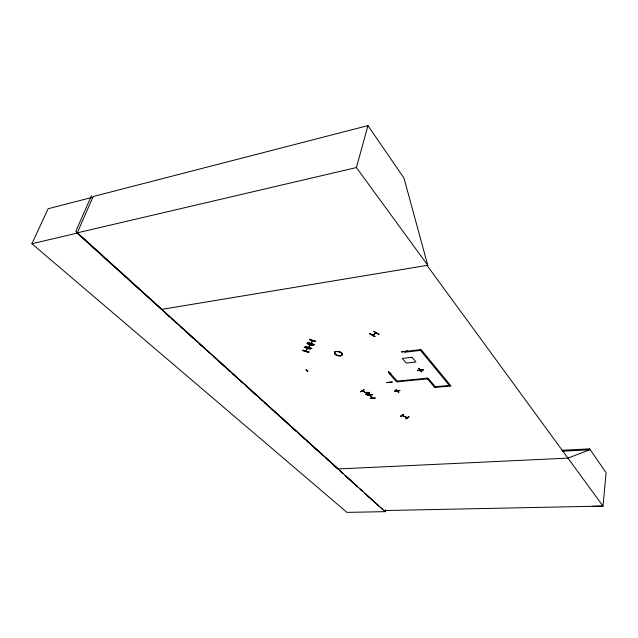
<?xml version="1.0" encoding="UTF-8"?>
<svg xmlns="http://www.w3.org/2000/svg" width="638" height="638" viewBox="0 0 638 638"><rect width="100%" height="100%" fill="white"/><g stroke="black" fill="none" stroke-linecap="round" stroke-linejoin="round"><path stroke-width="0.96" d="M370.271 398.471L375.439 398.032L370.176 398.048M402.163 415.617L407.251 417.675L402.267 415.505M308.513 347.519L310.188 344.735L309.789 344.911M390.089 373.238L390.647 373.15M310.148 344.727L308.808 347.598L308.696 347.216M311.001 343.459L312.349 340.548M311.376 343.316L311.216 343.579M394.499 390.895L399.89 390.4M394.515 391.261L399.898 390.783M567.94 458.124L589.576 449.814L589.671 448.857L561.895 450.284M362.304 390.95L367.313 393.407M417.388 370.128C417.061 371.26 423.696 370.558 423.122 369.554M309.526 339.272L315.643 341.474M408.751 416.486C399.723 423.257 415.258 412.69 406.111 418.767M421.566 371.858L418.823 368.182M92.893 197.19L48.153 208.722L31.9 243.716L346.976 512.386L385.232 511.636L385.639 509.706M313.13 345.565L307.053 343.364M400.52 416.351L403.671 414.293M407.483 351.339L401.501 351.793L407.554 351.028M398.774 392.49L396.23 389.619M304.294 347.271L310.435 349.146L304.358 347.048M386.708 382.656L392.282 381.923M388.757 371.34C387.306 371.842 391.469 375.694 391.652 374.634M386.851 382.449L392.203 382.162M372.409 394.762L367.073 395.145L372.488 394.547M370.534 395.074L370.176 395.393L367.352 392.298M369.051 392.147C370 392.976 365.638 395.097 365.837 394.013M364.035 389.666L360.837 391.549M376.157 332.637L375.981 333.203L375.957 332.478M376.021 333.18L375.989 332.494M315.619 341.569L309.438 339.575L315.698 341.266M311.775 348.252C312.038 348.874 304.677 347.917 305.682 346.29M307.979 342.662L314.103 344.687L314.263 344.233M309.055 351.881C309.255 352.599 302.101 351.394 303.002 349.935M307.963 342.71L308.122 342.247M427.061 265.448L427.803 265.328L356.411 167.555L367.943 125.614L93.18 196.528L77.102 233.157L31.9 243.716M314.183 344.512L308.042 342.526M372.48 335.141L376.444 332.98L372.568 334.814M375.854 333.036L375.894 332.709M91.505 195.635L75.794 231.331L161.845 309.358M369.482 333.658L374.937 336.545L369.697 333.546M302.851 350.39L308.975 352.152L302.914 350.23M306.974 343.659L313.178 345.477M307.197 348.324L305.841 351.171M307.356 348.643L305.993 350.852M311.232 343.547L312.668 340.628L312.277 340.836M407.467 351.259L401.661 351.889M391.549 374.889L388.414 371.635M370.176 395.377L369.737 395.081M370.447 395.297L367.576 392.266M397.243 390.927L396.892 390.791M403.575 414.509L400.752 416.415M403.328 414.445L400.489 416.383M360.733 391.772L363.899 389.882M404.978 352.001L404.667 351.658M372.783 398.096L369.968 395.105M360.765 391.836L363.963 389.954M365.765 394.308L369.035 392.418M369.258 392.545L366.053 394.428M378.964 334.448L373.756 331.297L379.012 334.376M368.987 393.79L369.49 393.734M307.109 370.845L307.835 371.101L307.428 370.774M390.743 373.31L390.225 373.366M356.411 167.555L77.23 232.854L338.339 468.946M367.943 125.614L403.982 178.074L427.755 265.264L427.021 265.392L603.006 506.086L592.287 506.341M161.326 309.446L427.755 265.264M420.514 350.398L404.915 352.2L404.332 351.514L421.096 349.568L450.962 385.958L434.717 387.465L426.894 378.214M306.344 370.152C307.325 369.873 305.482 369.737 306.256 370.168M307.747 371.101L307.261 371.117M421.654 371.81L418.815 368.405L421.885 371.794M417.483 370.606L423.217 370.016L417.372 370.439M417.324 370.431L423.09 369.841M397.195 381.141L428.002 378.103L435.323 386.787M427.436 378.852L396.684 381.875L388.957 373.198L390.025 373.086L397.745 381.771M434.191 386.843L449.327 385.432M362.416 390.863L367.376 393.319M369.617 393.845L369.091 393.893M562.708 451.186L589.576 449.814M337.869 468.97L568.554 458.092M383.901 510.56L603.006 506.086L606.1 472.75L589.671 448.857M372.544 398.072L369.769 395.145M396.015 389.611L398.766 392.705M306.543 369.849L306.033 369.904M369.657 333.538L374.945 336.609M77.102 233.157L385.232 511.636M166.494 314.119L169.445 316.791M171.662 318.793L176.838 323.466M180.53 326.8L182.747 328.801M185.698 331.473L193.083 338.148M194.566 339.48L196.041 340.82M199.734 344.153L202.693 346.825M204.168 348.157L209.336 352.83M213.77 356.833L215.987 358.835M218.204 360.837L224.847 366.85M227.806 369.514L229.281 370.853M232.24 373.517L242.576 382.864M246.268 386.205L256.612 395.544M260.304 398.886L262.521 400.887M264.738 402.889L272.865 410.234M274.34 411.566L275.823 412.898M278.774 415.569L289.118 424.916M292.81 428.25L296.503 431.591M297.978 432.923L304.629 438.928M306.846 440.93L309.063 442.939M312.014 445.603L322.357 454.95M326.05 458.283L337.127 468.3M342.981 473.587L340.062 470.948L342.965 473.587M345.174 475.565L357.599 486.794M359.792 488.772L362.711 491.412L360.438 489.434M364.904 493.389L378.789 505.934M380.248 507.258L382.441 509.236M345.15 475.565L357.527 486.794M365.534 494.051L369.179 497.353M370.638 498.677L378.645 505.942M307.771 371.061L307.085 370.885M419.948 349.696L449.854 386.062M396.676 391.206L397.37 391.277L396.676 391.206M311.703 348.5L305.586 346.594L311.695 348.555M389.778 382.633L389.746 382.633M412.02 357.312L402.267 358.404L406.231 363.046L415.944 361.985L412.02 357.312M335.604 354.592A3.995 1.986 14.4 0 0 342.112 354.887A4.019 1.994 14.4 0 0 337.287 351.49A4.019 1.994 14.4 0 0 335.588 354.592A4.019 1.994 14.4 0 0 342.135 354.895A3.995 1.986 14.4 0 0 337.295 351.506A3.995 1.986 14.4 0 0 335.604 354.592M335.62 354.457A4.019 1.994 14.4 0 0 342.167 354.752A4.019 1.994 14.4 0 0 337.327 351.355A4.019 1.994 14.4 0 0 335.62 354.457"/></g></svg>
